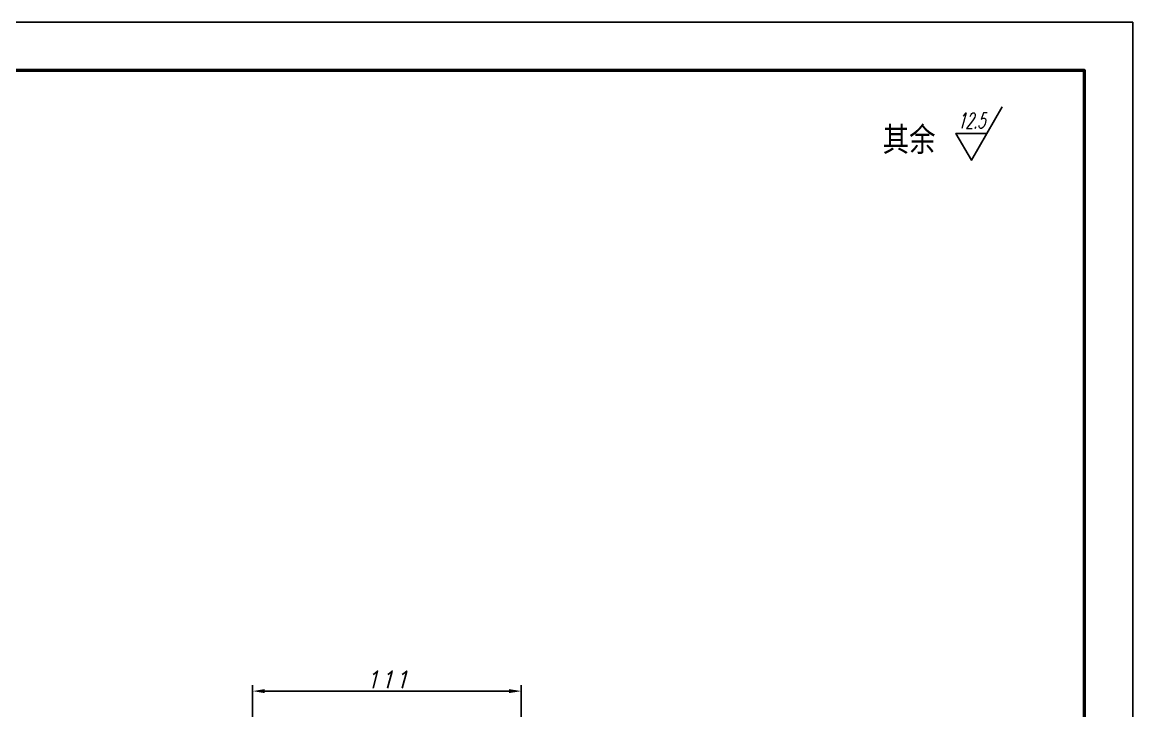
# Model space of a CAD drawing. Header units: inches. Extents: x 17901 to 26602, y 9673 to 14036.
# Drawn here: x 22094.9 to 22553.9, y 11776 to 12060.7 of the extents above; entities that cross this region are included whole.
import ezdxf
from ezdxf.enums import TextEntityAlignment as Align

# ---------------------------------------------------------------- set-up
doc = ezdxf.new("R2010")
doc.units = ezdxf.units.IN
doc.header["$MEASUREMENT"] = 0
doc.layers.add('图框_内框线', color=5, linetype='Continuous', lineweight=50)
doc.layers.add('标注线', color=3, linetype='Continuous', lineweight=25)
doc.styles.add('DIM_FONT', font='romans.shx', dxfattribs={"oblique": 15})
doc.styles.add('仿宋体', font='FSGB2312.ttf', dxfattribs={"width": 0.8, "height": 3.5})
doc.dimstyles.new('幅面 1：2$0', dxfattribs={"dimscale": 2, "dimtxt": 3.5, "dimasz": 2.5, "dimexe": 1.25, "dimexo": 0.625, "dimtad": 1, "dimdsep": 46, "dimtxsty": 'DIM_FONT', "dimcen": 2.5, "dimclrd": 256, "dimclrt": 256, "dimadec": 0, "dimazin": 0, "dimtfac": 1, "dimtmove": 0, "dimatfit": 3, "dimfxl": 1, "dimlwd": -1, "dimarcsym": 0})

# ---------------------------------------------------------------- blocks, each defined once
blk = doc.blocks.new('*D623')
at = {"layer": 'Defpoints', "color": 0, "transparency": 16777216}
for p in [(22190.16, 11784.15), (22190.16, 11724), (22301.16, 11672)]:
    blk.add_point(p, dxfattribs=at)
at = {"layer": '标注线', "color": 0, "lineweight": -2, "transparency": 16777216}
for p, q in [((22190.16, 11725.25), (22190.16, 11786.65)), ((22301.16, 11673.25), (22301.16, 11786.65))]:
    blk.add_line(p, q, dxfattribs=at)
at = {"layer": '标注线', "transparency": 16777216}
blk.add_line((22296.16, 11784.15), (22195.16, 11784.15), dxfattribs=at)
for points in [[(22195.16, 11784.98), (22195.16, 11783.32), (22190.16, 11784.15)], [(22296.16, 11784.98), (22296.16, 11783.32), (22301.16, 11784.15)]]:
    blk.add_solid(points, dxfattribs=at)
at = {"layer": '标注线', "transparency": 16777216, "insert": (22245.66, 11788.9), "char_height": 7, "attachment_point": 5, "style": 'DIM_FONT'}
blk.add_mtext('111', dxfattribs=at)

msp = doc.modelspace()

# ---------------------------------------------------------------- linework, layer by layer
at = {"layer": 'Defpoints'}
msp.add_lwpolyline([(21365.922, 11220.746), (22553.922, 11220.746), (22553.922, 12060.746), (21365.922, 12060.746)], close=True, dxfattribs=at)
at = {"layer": '图框_内框线'}
msp.add_lwpolyline([(21415.922, 11240.746), (22533.922, 11240.746), (22533.922, 12040.746), (21415.922, 12040.746)], close=True, dxfattribs=at)
at = {"layer": '标注线', "ltscale": 2}
msp.add_lwpolyline([(22493.603, 12014.726), (22480.803, 12014.726), (22487.203, 12003.641), (22500.003, 12025.811)], dxfattribs=at)

# ---------------------------------------------------------------- texts
at = {"layer": '标注线', "ltscale": 2, "style": 'DIM_FONT', "oblique": 15, "width": 0.559478}
msp.add_text('12.5', height=6.4, dxfattribs=at).set_placement((22481.484, 12016.856), (22492.908, 12016.856), align=Align.FIT)
at = {"layer": '标注线', "insert": (22450.566, 12017.326), "char_height": 10, "width": 122.47298, "attachment_point": 1, "style": '仿宋体'}
msp.add_mtext('其余', dxfattribs=at)

# ---------------------------------------------------------------- dimensions: what is measured, and where the dimension line sits
at = {"layer": '标注线'}
dim = msp.add_linear_dim(base=(22190.163, 11784.15), p1=(22301.163, 11672.003), p2=(22190.163, 11724.003), dimstyle='幅面 1：2$0', dxfattribs=at)
dim.commit()
dim.dimension.update_dxf_attribs({"geometry": '*D623', "text_midpoint": (22245.663, 11788.9)})

doc.saveas('drawing.dxf')
